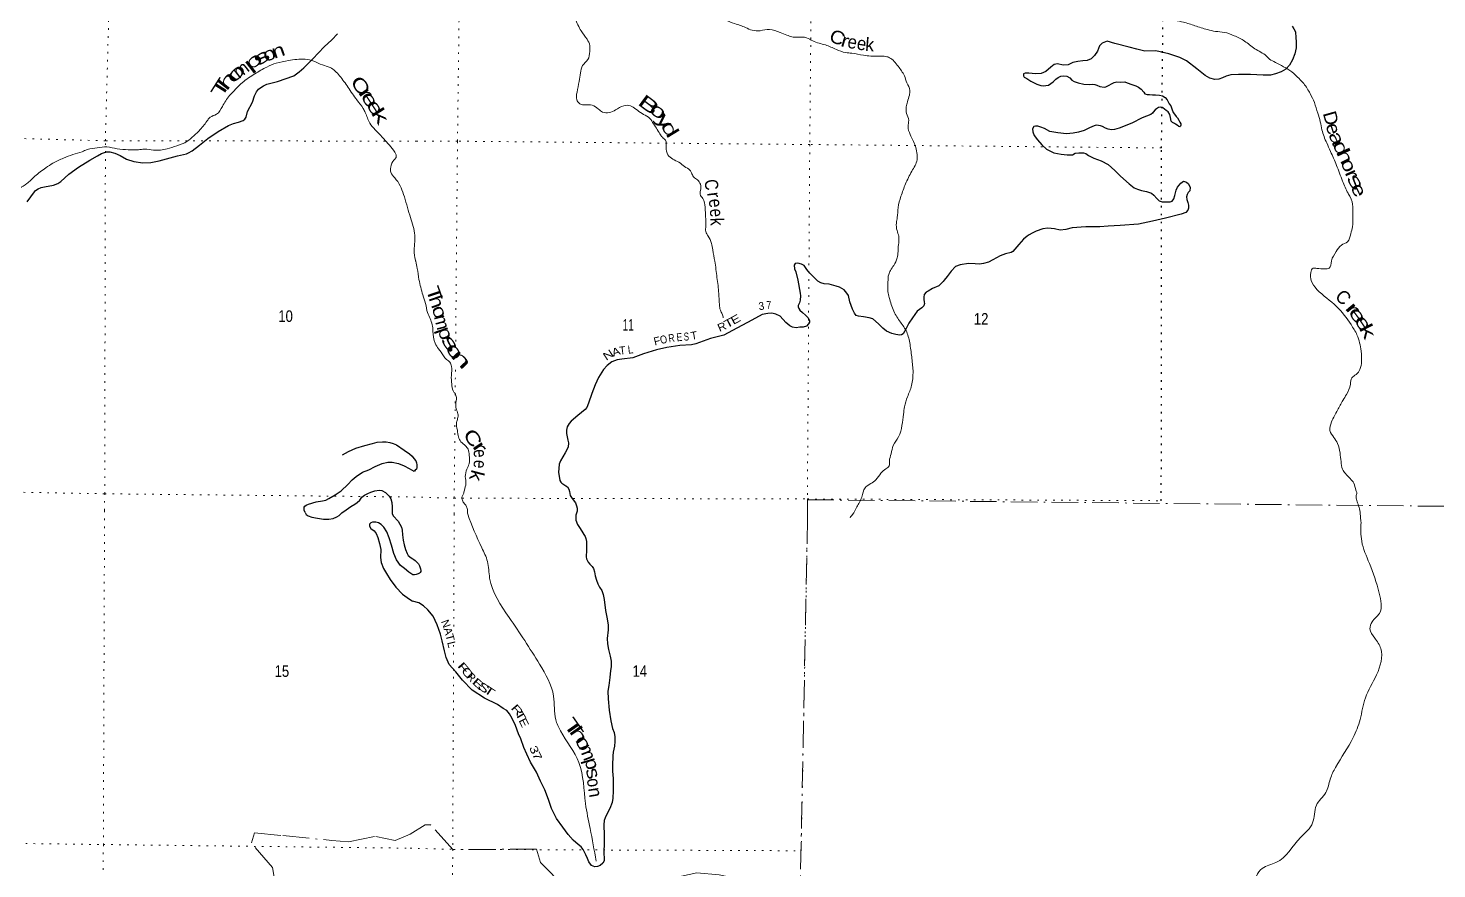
# Model space of a CAD drawing. Header units: feet. Extents: x -244583 to 4, y 367440 to 553773.
# Drawn here: x -218510 to -197193, y 501180 to 513906 of the extents above; entities that cross this region are included whole.
import ezdxf
from ezdxf.enums import TextEntityAlignment as Align

# ---------------------------------------------------------------- set-up
doc = ezdxf.new("R2010")
doc.units = ezdxf.units.FT
doc.header["$LTSCALE"] = 80
doc.linetypes.add('DOT_DASHED', pattern=[7.7, 5, -1.2, 0.3, -1.2])
doc.linetypes.add('DOTTED', pattern=[1.5, 0.3, -1.2])
for name, color, linetype, lineweight in [('29', 7, 'Continuous', 25), ('39', 7, 'Continuous', 13), ('44', 7, 'DOT_DASHED', 13), ('6', 7, 'DOTTED', 25), ('7', 7, 'DOTTED', 13)]:
    doc.layers.add(name, color=color, linetype=linetype, lineweight=lineweight)
doc.layers.add('30', color=7, linetype='Continuous')
doc.layers.add('41', color=7, linetype='Continuous')

msp = doc.modelspace()

# ---------------------------------------------------------------- linework, layer by layer
at = {"layer": '29'}
for points in [[(-218524.14, 511277.09), (-218468.8, 511352.16), (-218416.68, 511425.92), (-218399.15, 511447.67), (-218361.1, 511473.29), (-218312.38, 511493.26), (-218261.43, 511503.51), (-218125.45, 511530.92), (-218063.86, 511553.55), (-218015.15, 511585.2), (-217895.59, 511693.93), (-217749.78, 511802.09), (-217577.71, 511909.68), (-217459.11, 511973.91), (-217400.63, 512007.96), (-217324.16, 512032.96), (-217274.17, 512032.96), (-217197.56, 512014.79), (-217119.53, 511978.69), (-217021.7, 511923.94), (-216910.93, 511887.37), (-216774.37, 511867.97), (-216653.59, 511872.66), (-216527.17, 511899.05), (-216252.75, 511974.06), (-216116.68, 512005.51), (-216082.08, 512016.91), (-216030.89, 512048.18), (-215919.85, 512136.86), (-215792.47, 512233.27), (-215634.58, 512339.15), (-215481, 512432.97), (-215401.57, 512461.61), (-215326.31, 512484.26), (-215257.07, 512509.07), (-215231.56, 512528.54), (-215213.51, 512560.75), (-215189.5, 512643.22), (-215117.67, 512787.39), (-215087.38, 512879.84), (-215055.68, 512943.92), (-215027.15, 512981.48), (-214989.64, 513007.26), (-214950.68, 513034.42), (-214899.59, 513059.96), (-214737.09, 513098.94), (-214490.68, 513186.7), (-214410.59, 513245.68), (-214336.61, 513302.78), (-214204.23, 513443.61), (-214030.58, 513624.04), (-213915.19, 513726.78), (-213830.28, 513822.1)], [(-199381.61, 513933.58), (-199358.53, 513896.41), (-199333.75, 513849.07), (-199324.38, 513761.72), (-199320.11, 513704.9), (-199323.24, 513605.79), (-199340.17, 513517.24), (-199377.37, 513427.3), (-199424.33, 513347.78), (-199478.8, 513286.72), (-199548.84, 513244.36), (-199632.78, 513212.59), (-199710.12, 513192.71), (-199819.2, 513194.09), (-200012.95, 513202.17), (-200192.69, 513205.75), (-200308.02, 513201.26), (-200379.38, 513181.21), (-200434.78, 513154.6), (-200493.97, 513136.2), (-200552.77, 513129.94), (-200626.89, 513150.47), (-200696.41, 513189.09)], [(-200696.41, 513189.09), (-200822.49, 513292.23), (-200982.45, 513410.6), (-201079.9, 513460.21), (-201247.83, 513518.09), (-201444.53, 513560.67), (-201612.29, 513559.84), (-201734.74, 513585.93), (-201848.85, 513619.86), (-202067.38, 513675.27), (-202179.54, 513707.12), (-202255.13, 513681.14), (-202299, 513635.94), (-202327.79, 513555.86), (-202374.31, 513490.5), (-202424.29, 513443.47), (-202485.82, 513415.02), (-202548.66, 513408.88), (-202627.65, 513403.25), (-202698.95, 513385.23), (-202770.75, 513351.03), (-202849.74, 513345.4), (-202934.03, 513364.23), (-202982.86, 513353.6), (-203034.61, 513314.73), (-203107.44, 513248.17), (-203179.05, 513220.03), (-203260.06, 513214.46), (-203316.46, 513220.27), (-203368.83, 513225.96), (-203423.46, 513223.62), (-203448.07, 513212.24), (-203446.88, 513185.88), (-203435.47, 513163.25), (-203399.71, 513143.91), (-203334.36, 513101.38), (-203244.72, 513060.12), (-203186.88, 513036.04), (-203146.63, 513030.74), (-203112.12, 513035.73), (-203069.46, 513042.5), (-202999.1, 513094.96), (-202959.53, 513132.2), (-202922.36, 513157.36), (-202883.24, 513180.43), (-202848.73, 513185.43), (-202791.7, 513178.4), (-202744.64, 513153.83), (-202715.38, 513120.52), (-202683.43, 513098.62), (-202621.76, 513077.11), (-202535.4, 513060.24), (-202446.63, 513055.45), (-202408.15, 513058.29), (-202365.88, 513052.92), (-202339.95, 513041.99), (-202292.14, 513020.25), (-202227.73, 513012.17), (-202201.23, 513019.44), (-202149.99, 513042.13), (-202116.99, 513063.37), (-202073.89, 513084.3), (-202033.13, 513095.17), (-201976.73, 513089.36), (-201912, 513091.39), (-201877.99, 513080.21), (-201806.15, 513051.65), (-201748.11, 513033.64), (-201707.07, 513015.04), (-201668.82, 512984.6)], [(-201668.82, 512984.6), (-201627.83, 512938.77), (-201610.42, 512913.94), (-201578.5, 512900.79), (-201542.1, 512901.68), (-201497.81, 512896.25), (-201449.36, 512894.74), (-201388.86, 512890.82), (-201344.27, 512880.17), (-201303.13, 512853.73), (-201275.88, 512823.18), (-201241.33, 512762.72), (-201220.08, 512731.68), (-201203.32, 512686.62), (-201180.88, 512629.23), (-201161.39, 512606.35), (-201136.29, 512569.13), (-201114.72, 512548.21), (-201095.55, 512515.22), (-201080.36, 512484.37), (-201069.14, 512455.68), (-201065.68, 512437.35), (-201070.16, 512423.32), (-201082.66, 512411.56), (-201096.6, 512418.07), (-201124.35, 512435.13), (-201148.07, 512452.07), (-201163.9, 512462.69), (-201191.65, 512479.75), (-201211.27, 512498.58), (-201223.74, 512551.61), (-201234.45, 512596.49), (-201260.69, 512637.03), (-201286.98, 512660.89), (-201312.05, 512681.52), (-201337.79, 512698.52), (-201372.76, 512709.21), (-201404.88, 512703.04), (-201437.34, 512684.51), (-201454.48, 512668.14), (-201483.77, 512636.66), (-201494.44, 512618.78), (-201519.3, 512599.31), (-201650.17, 512550.75), (-201808.43, 512466.61), (-201998.73, 512391.57), (-202070.03, 512373.55), (-202116.65, 512368.93), (-202168.89, 512378.66), (-202204.85, 512391.93), (-202250.51, 512417.65), (-202282.5, 512428.77), (-202310.63, 512433.7), (-202348.93, 512436.92), (-202379.59, 512425.73), (-202449.26, 512395.51), (-202529.33, 512355.5), (-202614.89, 512333.87), (-202696.34, 512314.15), (-202795.59, 512307.12), (-202930.53, 512321.46), (-203049.13, 512341.36), (-203128.55, 512386.35), (-203184.44, 512408.34), (-203232.51, 512421.99), (-203266.59, 512424.28), (-203291.31, 512415.73), (-203310.28, 512380.59), (-203305.98, 512335.2), (-203287.45, 512281.99)], [(-203287.51, 512279.96), (-203234.98, 512215.56), (-203172.67, 512140.73), (-203102.1, 512071.72), (-202990.57, 512019.64), (-202876, 511999.87), (-202787.49, 511986.98), (-202708.57, 511990.59), (-202665.47, 512011.52), (-202612.72, 512017.97), (-202576.26, 512020.88), (-202541.94, 512019.81), (-202505.92, 512008.56), (-202462.39, 511978.86), (-202382.85, 511937.91), (-202270.88, 511899.99), (-202165.54, 511844.07), (-202067.4, 511751.92), (-201979.23, 511664.14), (-201847.47, 511548.67), (-201772.54, 511489.64), (-201720.69, 511467.78), (-201660.64, 511449.71), (-201584.3, 511435.18), (-201508.41, 511406.49), (-201474.99, 511377.1), (-201428.06, 511327.04), (-201394.76, 511293.61), (-201348.78, 511278), (-201294.2, 511278.32), (-201227.52, 511278.27), (-201196.85, 511289.46), (-201173.62, 511321.12), (-201157.83, 511373.27), (-201139.13, 511453.67), (-201117.48, 511499.56), (-201069.06, 511560.81), (-201027.79, 511587.87), (-200981.68, 511576.3), (-200948.25, 511546.91), (-200925.75, 511491.55), (-200931.25, 511445.15), (-200954.29, 511419.55), (-200971.46, 511387.7), (-200978.66, 511351.48), (-200975.9, 511310.9), (-200961.15, 511265.9), (-200950.32, 511225.07), (-200951.78, 511178.55), (-200962.83, 511148.53), (-200992.12, 511117.05), (-201059.63, 511090.81), (-201299.96, 511031.5), (-201495.5, 510982.94), (-201709.01, 510941.02), (-201984.53, 510919.25), (-202168.82, 510906.79), (-202294.37, 510898.56), (-202504.59, 510897.02), (-202709.13, 510883.16), (-202808.95, 510857.94), (-202892.1, 510848.39), (-202976.39, 510867.21), (-203080.44, 510878.08), (-203154.17, 510868.72), (-203254.37, 510831.35), (-203314.08, 510804), (-203359.67, 510775.51), (-203392.12, 510756.69), (-203448.16, 510709.85), (-203517.27, 510633.05), (-203611.63, 510524.65), (-203635.11, 510511.48), (-203717.76, 510491.52), (-203799.66, 510457.63), (-203910.52, 510398.22), (-203976.27, 510363.83), (-204051.87, 510342.01), (-204115.69, 510332.92), (-204181.33, 510337.95), (-204280.39, 510343.3), (-204404.31, 510322.87), (-204475.66, 510296.53), (-204544.45, 510229.84), (-204601.58, 510148.61), (-204649.81, 510089.72)], [(-205248.28, 509314.43), (-205269.56, 509280.68), (-205293.41, 509265.39), (-205318.77, 509257.92), (-205381.1, 509267.96), (-205439.2, 509283.95), (-205519.45, 509320.47), (-205576.08, 509365.16), (-205640.73, 509429.94), (-205727.2, 509507.55), (-205783.28, 509523.47), (-205869.83, 509534.27), (-205946.3, 509544.76), (-205978.28, 509555.88), (-206007.48, 509591.21), (-206035.85, 509652.83), (-206074.86, 509761.35), (-206098.11, 509857.23), (-206121.13, 509896.42), (-206160.04, 509944.2), (-206231.5, 509984.9), (-206283.55, 510000.69), (-206387.7, 510030.26), (-206464.29, 510036.7), (-206512.36, 510050.35), (-206559.98, 510078.16), (-206616.93, 510130.55), (-206679.5, 510197.29), (-206728.31, 510251.46), (-206766.77, 510313.39), (-206808.53, 510334.94), (-206864.68, 510348.84), (-206905.25, 510344.04), (-206920.14, 510320.21), (-206911.9, 510261.24), (-206895.07, 510218.2), (-206862.62, 510093.68), (-206826.54, 509892.12), (-206823.78, 509851.54), (-206825.69, 509790.87), (-206837.12, 509748.71), (-206856.72, 509709.87), (-206858.62, 509685.18), (-206849.96, 509662.05), (-206833.92, 509635.79), (-206791.31, 509599.48), (-206747.98, 509563.71), (-206722.5, 509538.62), (-206704.9, 509519.85), (-206686.05, 509476.75), (-206686.69, 509456.52), (-206699.63, 509430.6), (-206731.06, 509395.14), (-206780.02, 509380.47), (-206832.64, 509378.07), (-206887.41, 509371.68), (-206942.2, 509381.26), (-206983.48, 509401)], [(-204649.81, 510089.72), (-204664.63, 510071.62), (-204731.34, 510006.89), (-204823.53, 509967.26), (-204891.49, 509926.86), (-204920.39, 509907.52), (-204949.59, 509875.13), (-204957.07, 509833.75), (-204958.03, 509803.42), (-204951.36, 509758.67), (-204945.79, 509736.47), (-204955.16, 509702.1), (-204984.32, 509674.66), (-205054.62, 509624.22), (-205128.59, 509521.25), (-205181.62, 509441.92), (-205224.61, 509360.26), (-205248.28, 509314.43)], [(-206985.5, 509401.06), (-207046.62, 509449.54), (-207132.52, 509545.35), (-207194.21, 509575.62), (-207256.41, 509589.71), (-207319.12, 509587.62), (-207402.53, 509569.98), (-207560.86, 509483.81), (-207850.74, 509326.85), (-207982.25, 509258.07), (-208185.92, 509207.74), (-208406.7, 509127.57), (-208471.32, 509113.4), (-208647.96, 509102.71), (-208844.88, 509074.44), (-208999.65, 509036.76), (-209197.65, 508974.11), (-209359.18, 508914.36), (-209527.51, 508895.32), (-209595.84, 508887.36), (-209678.31, 508855.49), (-209745.91, 508801.88), (-209803.27, 508737.92), (-209879.84, 508616.81), (-209929.71, 508509.04), (-209978.34, 508376.93), (-210029.43, 508230.73), (-210057.42, 508165.53), (-210083.02, 508133.2), (-210191, 508041.42), (-210290.65, 507957.47), (-210325.26, 507920.5), (-210352, 507870.31), (-210365.15, 507819.82), (-210361.18, 507771.39), (-210342.1, 507671.59), (-210332.85, 507629.87), (-210338.55, 507563.38), (-210384.63, 507476.53), (-210456.32, 507356.33), (-210473.42, 507306.95), (-210481.05, 507238.62), (-210482.92, 507183.48), (-210462.02, 507058.11), (-210449.13, 507033.14), (-210433.53, 507016.32), (-210374.07, 506978.15), (-210349.95, 506961.22), (-210329.05, 506928.93), (-210315.76, 506892.84), (-210306.45, 506833.85), (-210277.69, 506784.36), (-210228.61, 506720.54), (-210213.86, 506675.54), (-210199.88, 506638.3), (-210202.28, 506594.19), (-210222.61, 506534.33)], [(-213752.22, 507448.71), (-213662.3, 507495.34), (-213549.2, 507547.86), (-213417.78, 507589.21), (-213301.91, 507621.11), (-213229.54, 507640.36), (-213149.81, 507646.15), (-213094.88, 507646.21), (-213038.95, 507633.62), (-212988.33, 507619.28), (-212938.7, 507597.04), (-212819.18, 507517.53), (-212737.56, 507461.11), (-212699.12, 507427.25), (-212673.63, 507394.02)], [(-212673.63, 507394.02), (-212645.69, 507356.81), (-212632.45, 507328.06), (-212627.48, 507293.48), (-212628.82, 507251.01), (-212635.09, 507230.01), (-212651.24, 507212.92), (-212661.68, 507202.47), (-212675.51, 507199.14)], [(-214320.2, 506573.71), (-214331.36, 506611.13), (-214333.58, 506637.53), (-214332.53, 506654.46), (-214324.8, 506669.73), (-214305.6, 506686.07), (-214269.61, 506698.89), (-214153.65, 506734.83), (-214056.35, 506748.92), (-214007.02, 506761.01), (-213960.59, 506785.3), (-213862.33, 506843.89), (-213774.16, 506902.7), (-213675.06, 506999.72), (-213608.9, 507069.13), (-213545.14, 507120.37), (-213448.77, 507185.08), (-213353.05, 507219.43), (-213256.94, 507272), (-213152.97, 507314.27), (-213065.63, 507334.64), (-213002.98, 507335.31), (-212904.36, 507316.98), (-212820.23, 507282.77), (-212742.34, 507240.6), (-212675.51, 507199.14)], [(-213764.78, 506568.33), (-213697.53, 506615.64), (-213625.7, 506666.71), (-213567.92, 506700.12), (-213531.52, 506723.37), (-213491.81, 506762.18), (-213463.03, 506806.89), (-213422.73, 506838.29), (-213370.04, 506862.88), (-213323.2, 506882.78), (-213265.83, 506901.52), (-213198.05, 506912.47), (-213159.76, 506907.59), (-213103.07, 506876.93), (-213046.43, 506822.14), (-213021.1, 506779.09), (-213008.23, 506724.71), (-213003.44, 506661.31), (-213003.24, 506560.97)], [(-214320.2, 506573.71), (-214303.79, 506545.91), (-214274.2, 506525.12), (-214216.89, 506505.37), (-214130.33, 506487.39), (-214038.77, 506471.7), (-213957.86, 506474.08), (-213894.96, 506484.92), (-213838.33, 506507.83), (-213805.58, 506527.39), (-213792.77, 506541.41), (-213764.78, 506568.33)], [(-213003.24, 506560.97), (-212986.86, 506525.65), (-212912.57, 506442.36), (-212858.56, 506354.28), (-212849.54, 506305.04), (-212846.88, 506234.66), (-212836.34, 506157.55), (-212820.27, 506086.67), (-212798.85, 506015.14), (-212775.25, 505951.61), (-212758.25, 505925.28), (-212712.57, 505885.89), (-212688.29, 505872.28)], [(-210222.61, 506534.33), (-210220.16, 506460.44), (-210198.25, 506394.9), (-210169.1, 506345.56), (-210133.34, 506292.6), (-210099.87, 506241.43), (-210079.91, 506213.15), (-210069, 506180.43), (-210061.28, 506135.52), (-210060.48, 506064.65), (-210062, 505975.6), (-210064.72, 505935.15), (-210065.27, 505902.77), (-210058.48, 505873.26), (-210034.31, 505823.3), (-210010.82, 505791.37), (-209974.46, 505758.65), (-209957.18, 505726.87), (-209941.92, 505673.98), (-209928.75, 505617.08), (-209907.72, 505547.9), (-209890.13, 505492.5), (-209862.65, 505445.48), (-209828.71, 505394.58), (-209807.43, 505332.88), (-209794.67, 505258.42), (-209772.13, 505090.14), (-209746.01, 504964.19), (-209735.48, 504870.89), (-209730.71, 504795.91), (-209747.86, 504666.98), (-209741.48, 504586.14), (-209725.68, 504500.26), (-209701.12, 504400.65), (-209686.32, 504321.45), (-209689.76, 504238.51), (-209698.81, 504181.97), (-209706.67, 504076.83), (-209724.91, 503955.67), (-209736.5, 503868.81), (-209732.42, 503753.35), (-209719.18, 503583.08), (-209691.63, 503422.69), (-209665.33, 503306.86), (-209644.15, 503245.77), (-209633.15, 503180.81), (-209632.34, 503109.94), (-209639.65, 503037.18), (-209657.33, 502948.4), (-209660.36, 502889.74), (-209666.86, 502746.12), (-209668.39, 502657.07), (-209658.14, 502547.58), (-209655.56, 502462.51), (-209655.31, 502359.26), (-209662.77, 502248.03), (-209673.4, 502186.34), (-209708.36, 502092.92), (-209756.38, 501999.12), (-209777.66, 501954.45), (-209794.68, 501909.77), (-209798.93, 501848.07), (-209796.09, 501689.49), (-209791.94, 501578.08), (-209798.65, 501422.31), (-209792.1, 501333.13), (-209792.65, 501300.75), (-209813.82, 501265.14), (-209852.4, 501232.91), (-209892.54, 501216.21), (-209935.59, 501212.03), (-209986.15, 501233.23), (-210023.24, 501284.34), (-210046.61, 501335.34), (-210071.9, 501392.45), (-210110.94, 501472.05), (-210142.56, 501513.07), (-210188.38, 501550.27)], [(-212690.59, 505633.21), (-212749.33, 505672.17), (-212816.95, 505726.17), (-212874.63, 505771.88), (-212937.5, 505860.18), (-212978.01, 505954.09), (-213013.78, 506082.3), (-213045.91, 506190.2), (-213082.47, 506279.99), (-213126.43, 506352.31), (-213169.13, 506391.04), (-213207.02, 506416.1), (-213251.27, 506427.13), (-213297.52, 506428.85), (-213326.78, 506419.85), (-213346.91, 506396.73), (-213344.79, 506365.82), (-213323.96, 506333.53), (-213275.01, 506296.03), (-213243.49, 506257.76), (-213217.59, 506197.79), (-213191.22, 506104.17), (-213174.92, 506012.78), (-213177.34, 505895.48), (-213166.95, 505816.54), (-213134.29, 505728.67), (-213088.16, 505652.2), (-213030.62, 505560.62), (-212944.09, 505445.09), (-212843.16, 505338.23), (-212773, 505285.26), (-212694.43, 505234.61)], [(-212688.29, 505872.28), (-212673.34, 505861.41), (-212655.62, 505847.99), (-212621.57, 505816.07), (-212605.61, 505795.86), (-212588.89, 505764.65), (-212571.41, 505723.87), (-212567.32, 505696.93), (-212570.51, 505682.04), (-212579.02, 505668.21), (-212588.59, 505657.57), (-212607.74, 505646.93), (-212639.59, 505635.93), (-212664.12, 505630.98), (-212690.59, 505633.21)], [(-210186.36, 501550.24), (-210264.02, 501616.31), (-210339.31, 501702.59), (-210420.31, 501809.21), (-210516.98, 501944.44), (-210589.18, 502093.42), (-210635.36, 502227.81), (-210689.41, 502374.47), (-210757.81, 502509.22), (-210820.11, 502645.89), (-210906.45, 502795.12), (-210964.95, 502917.56), (-211007.72, 503015.44), (-211056.26, 503145.82), (-211088.97, 503225.31), (-211133.27, 503351.56), (-211184.01, 503455.66), (-211227.2, 503529.26), (-211266.88, 503575.58), (-211320.77, 503609.77), (-211406.68, 503665.86), (-211607.01, 503764.34), (-211788.79, 503884.79), (-211939.75, 504035.09), (-212040.6, 504162.28), (-212137.65, 504275.25), (-212186.41, 504377.28), (-212210.93, 504478.91), (-212246.74, 504629.31), (-212271.22, 504732.97), (-212319.36, 504871.43), (-212379.54, 505003.1), (-212460.92, 505098.5), (-212526.53, 505160.33), (-212598.67, 505207.33), (-212694.43, 505234.61)]]:
    msp.add_lwpolyline(points, dxfattribs=at)
at = {"layer": '39'}
for points in [[(-203353.68, 517190.05), (-203305.37, 517182.79), (-203219.55, 517130.31), (-203153.09, 517025.6), (-203105.64, 516884.85), (-203083.08, 516716.29), (-203095.57, 516518.11), (-203123.74, 516342.55), (-203142.25, 516237.65), (-203093, 516177.86), (-202973.39, 516098.33), (-202838.46, 515979.99), (-202794.02, 515885.88), (-202772.45, 515763.92), (-202765.98, 515599.75), (-202775.86, 515336.72), (-202767.59, 515162.39), (-202747.27, 515074.88), (-202703.78, 515029.39), (-202636.11, 514979.33), (-202529.26, 514962.85), (-202458.9, 514943.1), (-202379.1, 514892.78), (-202152.15, 514727.91), (-201915.49, 514544.6), (-201595.25, 514298.74), (-201411.61, 514187.45), (-201268.37, 514079.06), (-201150.2, 514025.89), (-201027.44, 513996.91), (-200854.68, 513942.56), (-200663.81, 513883.76), (-200541.01, 513856.81), (-200407.83, 513841.79), (-200259.24, 513792.01), (-200103.28, 513709.67), (-199948.04, 513594.94), (-199772.49, 513483.83), (-199724.95, 513438.25), (-199633.02, 513387.67), (-199511.07, 513322.26), (-199387.37, 513244.67), (-199278.36, 513143.09), (-199207.24, 513066.63), (-199109.46, 512914.67), (-199045.7, 512779.64), (-198994.61, 512620.59), (-198957.04, 512490.18), (-198931.48, 512366.11), (-198859, 512168.12), (-198801.12, 512041.32), (-198710.76, 511828.77), (-198618.92, 511591.89), (-198536.01, 511407.85), (-198502.9, 511350.44), (-198463.71, 511201.77), (-198464.56, 511072.19), (-198466.4, 510898.08), (-198495.02, 510793.4), (-198544.27, 510670.93), (-198636.38, 510622.3), (-198717.48, 510522.8), (-198787.34, 510382.56), (-198824.14, 510274), (-198889.11, 510263.26), (-199010.34, 510269.92), (-199064.93, 510271.1), (-199098.72, 510207.03), (-199093.32, 510085.41), (-199007.27, 509951.93), (-198709.55, 509694.41), (-198491.13, 509418.35), (-198401.49, 509264.54), (-198340.2, 509018.19), (-198334.22, 508831.76), (-198371.33, 508709.04), (-198414.82, 508663.4), (-198476.6, 508614.11), (-198501.04, 508515.41), (-198559.09, 508360.74), (-198613.68, 508270.8), (-198695.86, 508122.72), (-198784.73, 507946.44), (-198809.94, 507813.34), (-198749.55, 507708.76), (-198694.86, 507620.5), (-198657.61, 507475.93), (-198642.33, 507343.97), (-198620.58, 507230.1), (-198575.56, 507162.31), (-198502.37, 507087.83)], [(-209415.14, 516310.6), (-209408.76, 516257.48), (-209426.5, 516186.99), (-209432.3, 516108.14), (-209443.4, 516063.83), (-209462.63, 516017.67), (-209474.26, 515949.08), (-209484.68, 515844), (-209459.57, 515790.81), (-209442.63, 515733.74), (-209446.31, 515658.9), (-209480.18, 515499.66), (-209506.87, 515390.88), (-209544.75, 515324.88), (-209558.54, 515250.25), (-209556.52, 515159.08), (-209541.01, 515037.25), (-209524.88, 514943.75), (-209516.88, 514848.4), (-209531.26, 514747.46), (-209571.92, 514647.09), (-209585.53, 514580.56), (-209576.19, 514545.93), (-209528.47, 514508.45), (-209385.72, 514468.92), (-209189.99, 514446.47), (-209052.86, 514427.31), (-208963.9, 514425.39), (-208797.42, 514361.05), (-208572.31, 514295.44), (-208430.51, 514213.41), (-208309.37, 514202.69), (-208249.03, 514187.21), (-208105.33, 514099.06), (-207965.28, 514029.22), (-207818.8, 513975.43), (-207654.26, 513915.18), (-207556.04, 513874.58), (-207432.79, 513867.87), (-207292.78, 513887.13), (-207131.97, 513841.13), (-207029.7, 513800.45), (-206951.39, 513774.46), (-206872.62, 513768.71), (-206729.2, 513759.54), (-206637.18, 513713), (-206444.33, 513652.14), (-206279.97, 513583.79), (-206139.42, 513536.21), (-206044.57, 513526.06), (-205871.27, 513496), (-205643.01, 513480.94), (-205529.83, 513476.48), (-205477.62, 513459.15), (-205344.98, 513328.71), (-205251.07, 513184.93), (-205210.94, 513078.77), (-205167.04, 512960.37), (-205174.63, 512891.69), (-205205.18, 512791.1), (-205221.04, 512714.49), (-205217.18, 512615.18), (-205185.14, 512509.19), (-205195.24, 512418.28), (-205161.59, 512294.03), (-205086.46, 512124.34), (-205062.46, 512020.55), (-205058.73, 511915.17), (-205137.49, 511738.67), (-205232.75, 511548.35), (-205301.62, 511361.51), (-205345.88, 511190.34), (-205357.33, 511038.72), (-205371.3, 510955.99), (-205361.69, 510842.39), (-205335.27, 510756.77), (-205340.21, 510625.25), (-205358.76, 510427.2), (-205409.8, 510314.9), (-205462.05, 510239.08), (-205487.66, 510178.89), (-205498.31, 510063.69), (-205501.81, 509996.94), (-205501.5, 509919.99), (-205479.3, 509826.36), (-205411.04, 509620.36), (-205309.49, 509456.17), (-205215.67, 509308.35), (-205165.3, 509116.91), (-205135.64, 508903.65), (-205117.98, 508696.72)], [(-209426.14, 516189.11), (-209506.66, 516130), (-209560.08, 516092.68), (-209605.29, 516061.25), (-209634.94, 516001.14), (-209660.5, 515942.97), (-209705.66, 515913.57), (-209771.08, 515882.58), (-209830.84, 515833.25), (-209879.05, 515757.34), (-209954.4, 515643.54), (-210051.76, 515540.34), (-210089.82, 515466.24), (-210087.75, 515377.1), (-210072.88, 515318.05), (-210085.01, 515227.19), (-210110.52, 515079.91), (-210112.81, 514976.69), (-210067.07, 514850.15), (-210048.6, 514770.78), (-210050.85, 514669.58), (-210103.32, 514492.51), (-210164.34, 514295.38), (-210212.28, 514140.49), (-210226.29, 514055.74), (-210190.12, 513953.71), (-210141.55, 513863.57), (-210053.26, 513740.16), (-210010.97, 513640.02), (-210010.84, 513554.97), (-210041.93, 513430.09), (-210120.83, 513338.65), (-210149.58, 513227.89), (-210172.63, 513100.82), (-210204.62, 512935.46), (-210209.15, 512822.16), (-210163.95, 512762.46), (-209976.31, 512740.18), (-209880.52, 512681.41), (-209816.8, 512635.49), (-209717.86, 512627.28), (-209619.87, 512667.69), (-209497.07, 512731.86), (-209393.95, 512729.64), (-209314.11, 512681.34), (-209220.56, 512612.5), (-209124.63, 512559.8), (-209059.65, 512479.42), (-209002.95, 512391.12), (-208950.24, 512304.94), (-208912.95, 512253.51), (-208865.36, 512209.96), (-208857.59, 512104.49), (-208827.8, 511988.42), (-208756.4, 511924.11), (-208662.4, 511875.5), (-208576.85, 511810.88), (-208495.16, 511754.44), (-208471.71, 511717.49), (-208440.75, 511654.04), (-208383.1, 511608.25), (-208338.03, 511542.48), (-208336.1, 511447.26), (-208341.4, 511390.68), (-208298.35, 511324.95), (-208266.81, 511196.69), (-208260.96, 511095.32), (-208254.45, 510933.18), (-208257.86, 510870.48), (-208256.82, 510825.9), (-208219.89, 510758.28), (-208167.72, 510647.81), (-208149.66, 510550.22), (-208119.1, 510377.43), (-208086.12, 510131.7), (-208059.11, 509890.14), (-208050.7, 509721.89), (-208034.39, 509636.49), (-208007.34, 509579.2), (-207990.72, 509521.52)], [(-222138.12, 508200.31), (-222000.96, 508215.06), (-221876.2, 508253.26), (-221752.14, 508271.23), (-221647.05, 508267.58), (-221517.6, 508208.4), (-221437.61, 508181.31), (-221360.67, 508182.69), (-221317.42, 508262.21), (-221223.91, 508390.62), (-221154.32, 508471.25), (-221033.72, 508564.28), (-220876.45, 508664.14), (-220716.81, 508774.05), (-220581.03, 508838.2), (-220360.48, 508954.1), (-220182.65, 509063.37), (-220053.61, 509166.24), (-219942, 509233.26), (-219814.84, 509340.24), (-219692.14, 509435.23), (-219540.63, 509602.13), (-219464.28, 509702.78), (-219400.47, 509791.71), (-219341.24, 509923.34), (-219308.66, 510161.22), (-219297.61, 510245.91), (-219252.2, 510329.4), (-219207.07, 510404.8), (-219185.64, 510497.23), (-219182.05, 510715.86), (-219135.98, 510876.3), (-219066.65, 511007.58), (-218986.25, 511108.09), (-218850.84, 511277.58), (-218735.66, 511389.03), (-218641.47, 511478.93), (-218529.65, 511552.02), (-218410.43, 511663.33), (-218242.07, 511791.16), (-218136.39, 511862.44), (-217975.93, 511937.88), (-217832.41, 511991.64), (-217695.31, 512035.49), (-217615.3, 512067.14), (-217464.62, 512094.31), (-217318.47, 512107.46), (-217163.64, 512079.8), (-216996.18, 512065.88), (-216842.45, 512064.59), (-216751.01, 512075.6), (-216611.99, 512058.61), (-216408.9, 512079.91), (-216259.61, 512125.37), (-216105.49, 512192.93), (-216003.43, 512276.48), (-215904.98, 512372.31), (-215792.79, 512514.25), (-215754.86, 512557.49), (-215660.2, 512602.82), (-215571.08, 512721.25), (-215462.15, 512885.59), (-215371.79, 512981.7), (-215269.16, 513081.43), (-215078.36, 513214.56), (-214900.74, 513317.77), (-214755.06, 513375.5), (-214571.55, 513415.71), (-214315.92, 513435.19), (-214187.43, 513406.42), (-214055.88, 513349.18), (-213941.89, 513310.79), (-213798.53, 513186.3), (-213669.13, 513009.64), (-213536.18, 512818.67), (-213441.46, 512691.82), (-213409.22, 512629.94), (-213340.03, 512467.52), (-213258.54, 512367.46), (-213151.13, 512256.38), (-213044.14, 512133.16), (-212960.85, 512026.96), (-212943.39, 511947.36), (-212975.05, 511909.97), (-213023.32, 511802.27), (-213023.99, 511725.33), (-212962.21, 511640.13), (-212829.29, 511390.43), (-212735.15, 511073.2), (-212663.63, 510803.35), (-212670.8, 510540.28)], [(-212670.8, 510540.28), (-212649.54, 510395.73), (-212644.98, 510376.81)], [(-212644.98, 510376.81), (-212622.44, 510270.11), (-212595.83, 510101.47), (-212536.29, 509867.31), (-212496.66, 509738.88), (-212465.34, 509600.5), (-212426.92, 509508.55), (-212396.59, 509416.77), (-212384.55, 509321.34), (-212352.24, 509136.36), (-212299.49, 509052.2), (-212224.94, 508947.32), (-212177.67, 508889.6), (-212128.02, 508848.03), (-212103.09, 508786.74), (-212106.18, 508647.08), (-212100.92, 508519.39), (-212078.9, 508417.67), (-212053.47, 508378.65), (-212030.65, 508313.35), (-212038.91, 508214.31), (-212032.31, 508147.34), (-212007.73, 508069.86), (-212011.41, 507995.01), (-212026.77, 507940.67), (-212015.31, 507818.92), (-211999.36, 507717.33), (-211960.49, 507645.62), (-211891.07, 507583.37), (-211853.73, 507533.96), (-211835.54, 507442.45), (-211838.41, 507312.91), (-211870.58, 507230.58), (-211895.33, 507117.71), (-211885.58, 507010.18), (-211907.96, 506913.46), (-211925.57, 506849.04), (-211946.73, 506806.98), (-211939.63, 506762.27), (-211906.47, 506706.88), (-211875.11, 506661.66), (-211862.16, 506606.7), (-211859.17, 506549.93)], [(-205117.98, 508696.72), (-205140.62, 508496.73), (-205203.07, 508325.95), (-205248.9, 508175.07), (-205263.55, 508061.99), (-205287.54, 507892.41), (-205337.9, 507719.34), (-205417.7, 507587.42), (-205450.77, 507464.61), (-205477.54, 507351.78), (-205481.18, 507278.96), (-205528.72, 507233.42), (-205604.97, 507170.26), (-205680.05, 507068.61), (-205758.18, 507011.57), (-205844.54, 506948.63), (-205896.21, 506808), (-205970.34, 506657.73), (-206035.58, 506543.71), (-206073.17, 506495.01)], [(-198502.37, 507087.83), (-198449.3, 507017.83), (-198417.26, 506911.84), (-198404.18, 506862.96), (-198413.06, 506834.22)], [(-198413.06, 506834.22), (-198410.11, 506778.04), (-198385.58, 506698.53), (-198359.34, 506604.82), (-198347.56, 506497.24), (-198339.72, 506424.5)], [(-211859.17, 506549.93), (-211647.11, 506039.95), (-211559.5, 505833.09), (-211526.73, 505581.97), (-211231.44, 504985.52), (-210771.16, 504279), (-210560.03, 503794.28), (-210525.9, 503437.9), (-210454.22, 503269.57), (-210176.39, 502788.58), (-210075.21, 502168.77), (-210006.85, 501791.99), (-209914.04, 501296.27)], [(-198339.72, 506424.5), (-198329.75, 506140.65), (-198212.65, 505804.12), (-198063.93, 505354.09), (-198061.82, 505046.44), (-198171.72, 504919.46), (-198204.72, 504812.34), (-198132.85, 504674.37), (-198040.9, 504516.07), (-198104.01, 504117.65), (-198273.89, 503768.31), (-198354.74, 503440.82), (-198457.47, 503168.07), (-198724.98, 502715.98), (-198804.88, 502540.27), (-198872.85, 502334.15), (-199015.48, 502142.56), (-199071.7, 501875.66), (-199252.88, 501657.94), (-199627.04, 501275.16), (-199833.68, 501187.09), (-199980.81, 500922.65), (-200177.45, 500494.51), (-200326.32, 500274.6), (-200383.67, 500151.42), (-200383.87, 499797.23), (-200422.1, 499499.89), (-200578.4, 499383.24), (-200798.78, 499360), (-201070.69, 499213.87), (-201131.72, 499109.21), (-201217.83, 498906.6), (-201350.47, 498696.74), (-201433, 498423.9), (-201479.54, 498090.17), (-201686.11, 497690.41), (-201822, 497284.24), (-201861.72, 497071.91), (-201950.48, 496770.76), (-202061.45, 496473.77), (-202127.62, 496231.21), (-202276.62, 495991.07), (-202498.92, 495660.2), (-202578.84, 495480.44), (-202602.86, 495195.18), (-202578.68, 494861.12), (-202634.55, 494650.89), (-202822.69, 493967.69), (-202945.36, 493737.54), (-203126.89, 493465.17), (-203469.21, 493003.31), (-203662.48, 492791.71), (-203794.67, 492654.71), (-203877, 492412.23), (-203914.51, 492230.25), (-204035.12, 492006.17)]]:
    msp.add_spline(points, degree=3, dxfattribs=at)
at = {"layer": '44'}
for points in [[(-206716.09, 506501.24), (-206718.1, 506768.25), (-196843.38, 506665.65), (-196596.99, 506408.85)], [(-206716.09, 506501.24), (-206824.44, 500953.43), (-207123.84, 500888.34), (-208055.76, 501087.94), (-208392.88, 501122.24), (-209072.66, 500966.2), (-209634.22, 500366.22), (-209919.82, 499948.86), (-210051.54, 499886.87), (-210133.17, 500065.45), (-210290.03, 500471.15), (-210416.36, 500911.09), (-210588.75, 501110.42), (-210759.34, 501277.36), (-210816.58, 501476.05), (-212085.18, 501475.16), (-212422.05, 501847.47), (-212504.66, 501846.51), (-212728.41, 501705.45)], [(-214771.66, 500963.56), (-214812.08, 501202.65), (-215130.46, 501571.56), (-215084.66, 501724.94), (-214654.3, 501682.85), (-213914.81, 501609.8), (-213660.19, 501589.43), (-213251.02, 501670.94), (-212954.27, 501611.77), (-212728.41, 501705.45)]]:
    msp.add_lwpolyline(points, dxfattribs=at)
at = {"layer": '6'}
msp.add_lwpolyline([(-201362.09, 506752.66), (-201358.96, 512092.48), (-201301.27, 517064.6)], dxfattribs=at)
at = {"layer": '7'}
msp.add_line((-212063.44, 506551.94), (-212070.77, 504840.48), dxfattribs=at)
for points in [[(-212040.84, 509164.3), (-212013.33, 512194.88), (-211943.61, 517709.44), (-211896.76, 523013.9), (-211813.43, 528412.74), (-211749.19, 533771.49), (-211687.02, 539128.27), (-211647.27, 544477.43), (-211589.95, 549888.98)], [(-206642.65, 516406.05), (-206682.08, 512144.6), (-206718.15, 506779.17), (-206716.09, 506501.24)], [(-217354.64, 506603.37), (-217352.12, 506857.67), (-217341.5, 512201.44), (-217271.68, 514836.6)], [(-212627.4, 512195.57), (-217341.5, 512201.44), (-222874.47, 512347.09), (-227839.98, 512460.86), (-228592.05, 512478.89)], [(-201358.96, 512092.48), (-206682.08, 512144.6), (-212013.33, 512194.88), (-212627.4, 512195.57)], [(-212063.44, 506551.94), (-212062.38, 506791.25), (-212043.92, 508824.95)], [(-243044.73, 507217.98), (-238582.71, 507166.93), (-233282.01, 507077.69), (-227958.83, 506995.83), (-222658.68, 506953.18), (-217352.12, 506857.67), (-212679.27, 506808.36)], [(-212679.27, 506808.36), (-212062.38, 506791.25), (-206718.15, 506779.17), (-201362.09, 506752.66)], [(-217354.64, 506603.37), (-217372.19, 501548.3), (-217449.82, 496188.3), (-217525, 490921.34), (-217562, 485599.58)], [(-212730.46, 501492.52), (-212085.18, 501475.16), (-206812.29, 501454.05), (-206716.09, 506501.24)], [(-212071.94, 504567.92), (-212085.18, 501475.16), (-212123.41, 496124.86), (-212203.16, 490812.37), (-212282.94, 485495.83)], [(-243118.54, 501882.31), (-238625.21, 501838.83), (-233299.76, 501784.45), (-228089.31, 501677.88), (-222746.92, 501616.2), (-217372.19, 501548.3), (-212730.46, 501492.52)]]:
    msp.add_lwpolyline(points, dxfattribs=at)

# ---------------------------------------------------------------- texts
at = {"layer": '30'}
for s, rotation, width, p in [('3', 7.54, 0.95, (-207407.12, 509641.19)), ('7', 3.38, 0.85, (-207297.45, 509656.08)), ('T', 27.61, 1.45, (-207878.25, 509391.46)), ('E', 28.434, 1.3, (-207777.25, 509446.24)), ('R', 8.17, 0.8, (-208766.28, 509155.39)), ('E', 5.956, 0.8, (-208649.78, 509169.03)), ('S', 2.253, 0.75, (-208547.25, 509177.74)), ('R', 23.212, 1.1, (-207988.86, 509331.44)), ('A', 19.151, 1.15, (-209596.32, 508951.9)), ('T', 6.453, 0.95, (-209510.28, 508968.84)), ('L', 6.453, 0.9, (-209389.07, 508981.43)), ('O', 13.683, 0.85, (-208880.88, 509135.16)), ('N', 33.301, 1.3, (-209700.01, 508910.1)), ('A', 286.518, 1.05, (-212209.53, 504760.87)), ('T', 284.948, 1.15, (-212183.45, 504668.3)), ('L', 283.393, 1.05, (-212158.93, 504562.75)), ('F', 310.665, 1.8, (-211966.32, 504183.22)), ('O', 310.259, 1.45, (-211906.58, 504106.17)), ('E', 318.11, 1.7, (-211736.57, 503935.94)), ('S', 321.737, 1.6, (-211653.22, 503876.16)), ('T', 326.471, 1.65, (-211562.7, 503819.56)), ('R', 310.585, 1.55, (-211153.91, 503542.81)), ('T', 300.405, 1.55, (-211110.51, 503468.39)), ('E', 295.985, 1.25, (-211062.79, 503367.59)), ('3', 293.604, 1.35, (-210906.7, 502959.07)), ('7', 295.538, 1.4, (-210860.65, 502861.63))]:
    msp.add_text(s, height=120, rotation=rotation, dxfattribs=dict(at, width=width)).set_placement(p, align=Align.CENTER)
for s, rotation, p in [('T', 9.979, (-208423.42, 509194.43)), ('F', 13.683, (-208980.17, 509113.54)), ('N', 290.324, (-212244.41, 504870.74)), ('R', 315.126, (-211846.06, 504040.04))]:
    msp.add_text(s, height=120, rotation=rotation, dxfattribs=at).set_placement(p, align=Align.CENTER)
at = {"layer": '41'}
for s, rotation, width, p in [('C', 337.333, 1.15, (-206303.31, 513674.83)), ('r', 343.581, 1.25, (-206173.13, 513621.51)), ('e', 350.06, 0.95, (-206053.13, 513599.02)), ('s', 31.845, 1.8, (-214931.75, 513386.24)), ('o', 22.013, 1.25, (-214827.34, 513425.75)), ('n', 19.195, 1.3, (-214694.61, 513471.7)), ('e', 350.934, 0.95, (-205910.84, 513575.07)), ('o', 45.327, 2, (-215301.72, 513158.18)), ('p', 37.477, 1.85, (-215048.65, 513330.47)), ('T', 57.608, 1.75, (-215515.18, 512950.61)), ('h', 52.14, 1.85, (-215422.85, 513052.01)), ('C', 304.828, 1.45, (-213564.91, 512982.42)), ('r', 304.862, 1.85, (-213477.93, 512865.88)), ('e', 303.2, 1.6, (-213420.8, 512773.81)), ('e', 303.196, 1.6, (-213340.46, 512650.91)), ('k', 302.717, 1.75, (-213267.19, 512526.13)), ('B', 323.59, 1.75, (-209176.32, 512666.7)), ('o', 325.339, 1.6, (-209029.94, 512573.02)), ('y', 302.981, 1.7, (-208955.31, 512446.2)), ('d', 301.469, 1.7, (-208882.33, 512327.53)), ('D', 285.72, 1.1, (-198891.3, 512515.95)), ('e', 288.117, 1.15, (-198853, 512354.22)), ('a', 292.096, 1.35, (-198798.07, 512204.15)), ('d', 294.441, 1.5, (-198730.96, 512053.32)), ('h', 295.257, 1.45, (-198670.63, 511921.55)), ('o', 294.766, 1.3, (-198615.5, 511790.58)), ('r', 294.176, 1.45, (-198563.8, 511661.69)), ('s', 301.594, 1.8, (-198504.83, 511532.48)), ('C', 277.475, 0.85, (-208267.44, 511522.94)), ('e', 295.069, 1.35, (-198462, 511414.84)), ('e', 277.979, 0.9, (-208204.76, 511244.96)), ('e', 275.083, 0.85, (-208191.75, 511102.32)), ('k', 271.965, 0.9, (-208185.78, 510973.08)), ('T', 288.939, 1.4, (-212458.09, 509851.74)), ('h', 289.021, 1.25, (-212421.59, 509732.43)), ('o', 293.391, 1.3, (-212373.59, 509573.57)), ('r', 310.078, 2.05, (-198536.98, 509598.04)), ('e', 306.633, 1.7, (-198467.74, 509503.12)), ('e', 303.177, 1.6, (-198387.64, 509387.98)), ('p', 289.288, 1.3, (-212287.68, 509256.77)), ('k', 297.308, 1.6, (-198327.14, 509273.12)), ('s', 305.839, 1.95, (-212200.66, 509081.35)), ('o', 305.778, 1.65, (-212134.97, 508960.95)), ('n', 313.252, 2.05, (-212026.21, 508831.2)), ('C', 302.669, 1.4, (-211864.79, 507648.08)), ('r', 304.151, 1.8, (-211751.9, 507511.14)), ('e', 264.411, 0.85, (-211767.99, 507313.87)), ('e', 275.979, 0.85, (-211767.01, 507460.15)), ('k', 255.214, 1.2, (-211817.4, 507157.76)), ('T', 305.033, 1.85, (-210341.62, 503259.4)), ('h', 304.9, 1.75, (-210257.43, 503152.19)), ('o', 300.9, 1.5, (-210190.18, 503034.96)), ('m', 290.745, 1.1, (-210135.24, 502912.45)), ('p', 286.608, 1.2, (-210070.73, 502746.04)), ('s', 284.624, 1.25, (-210054.34, 502603.5)), ('o', 278.624, 0.9, (-210047.57, 502472.91))]:
    msp.add_text(s, height=200, rotation=rotation, dxfattribs=dict(at, width=width)).set_placement(p, align=Align.CENTER)
for s, rotation, p in [('k', 355.682, (-205781.8, 513559.14)), ('m', 38.022, (-215231.9, 513200.78)), ('r', 277.735, (-208229.24, 511368.93)), ('C', 315.154, (-198678.26, 509762.02)), ('m', 284.374, (-212343.62, 509430.43)), ('n', 279.027, (-210025.5, 502324.83))]:
    msp.add_text(s, height=200, rotation=rotation, dxfattribs=at).set_placement(p, align=Align.CENTER)
at = {"layer": '7'}
for s, width, p in [('10', 0.85, (-214725.8, 509459.13)), ('11', 0.65, (-209513.35, 509327.12)), ('12', 0.85, (-204199.34, 509417.49)), ('15', 0.85, (-214781.43, 504086.13)), ('14', 0.85, (-209364.62, 504087.4))]:
    msp.add_text(s, height=175, dxfattribs=dict(at, width=width)).set_placement(p)

doc.saveas('drawing.dxf')
